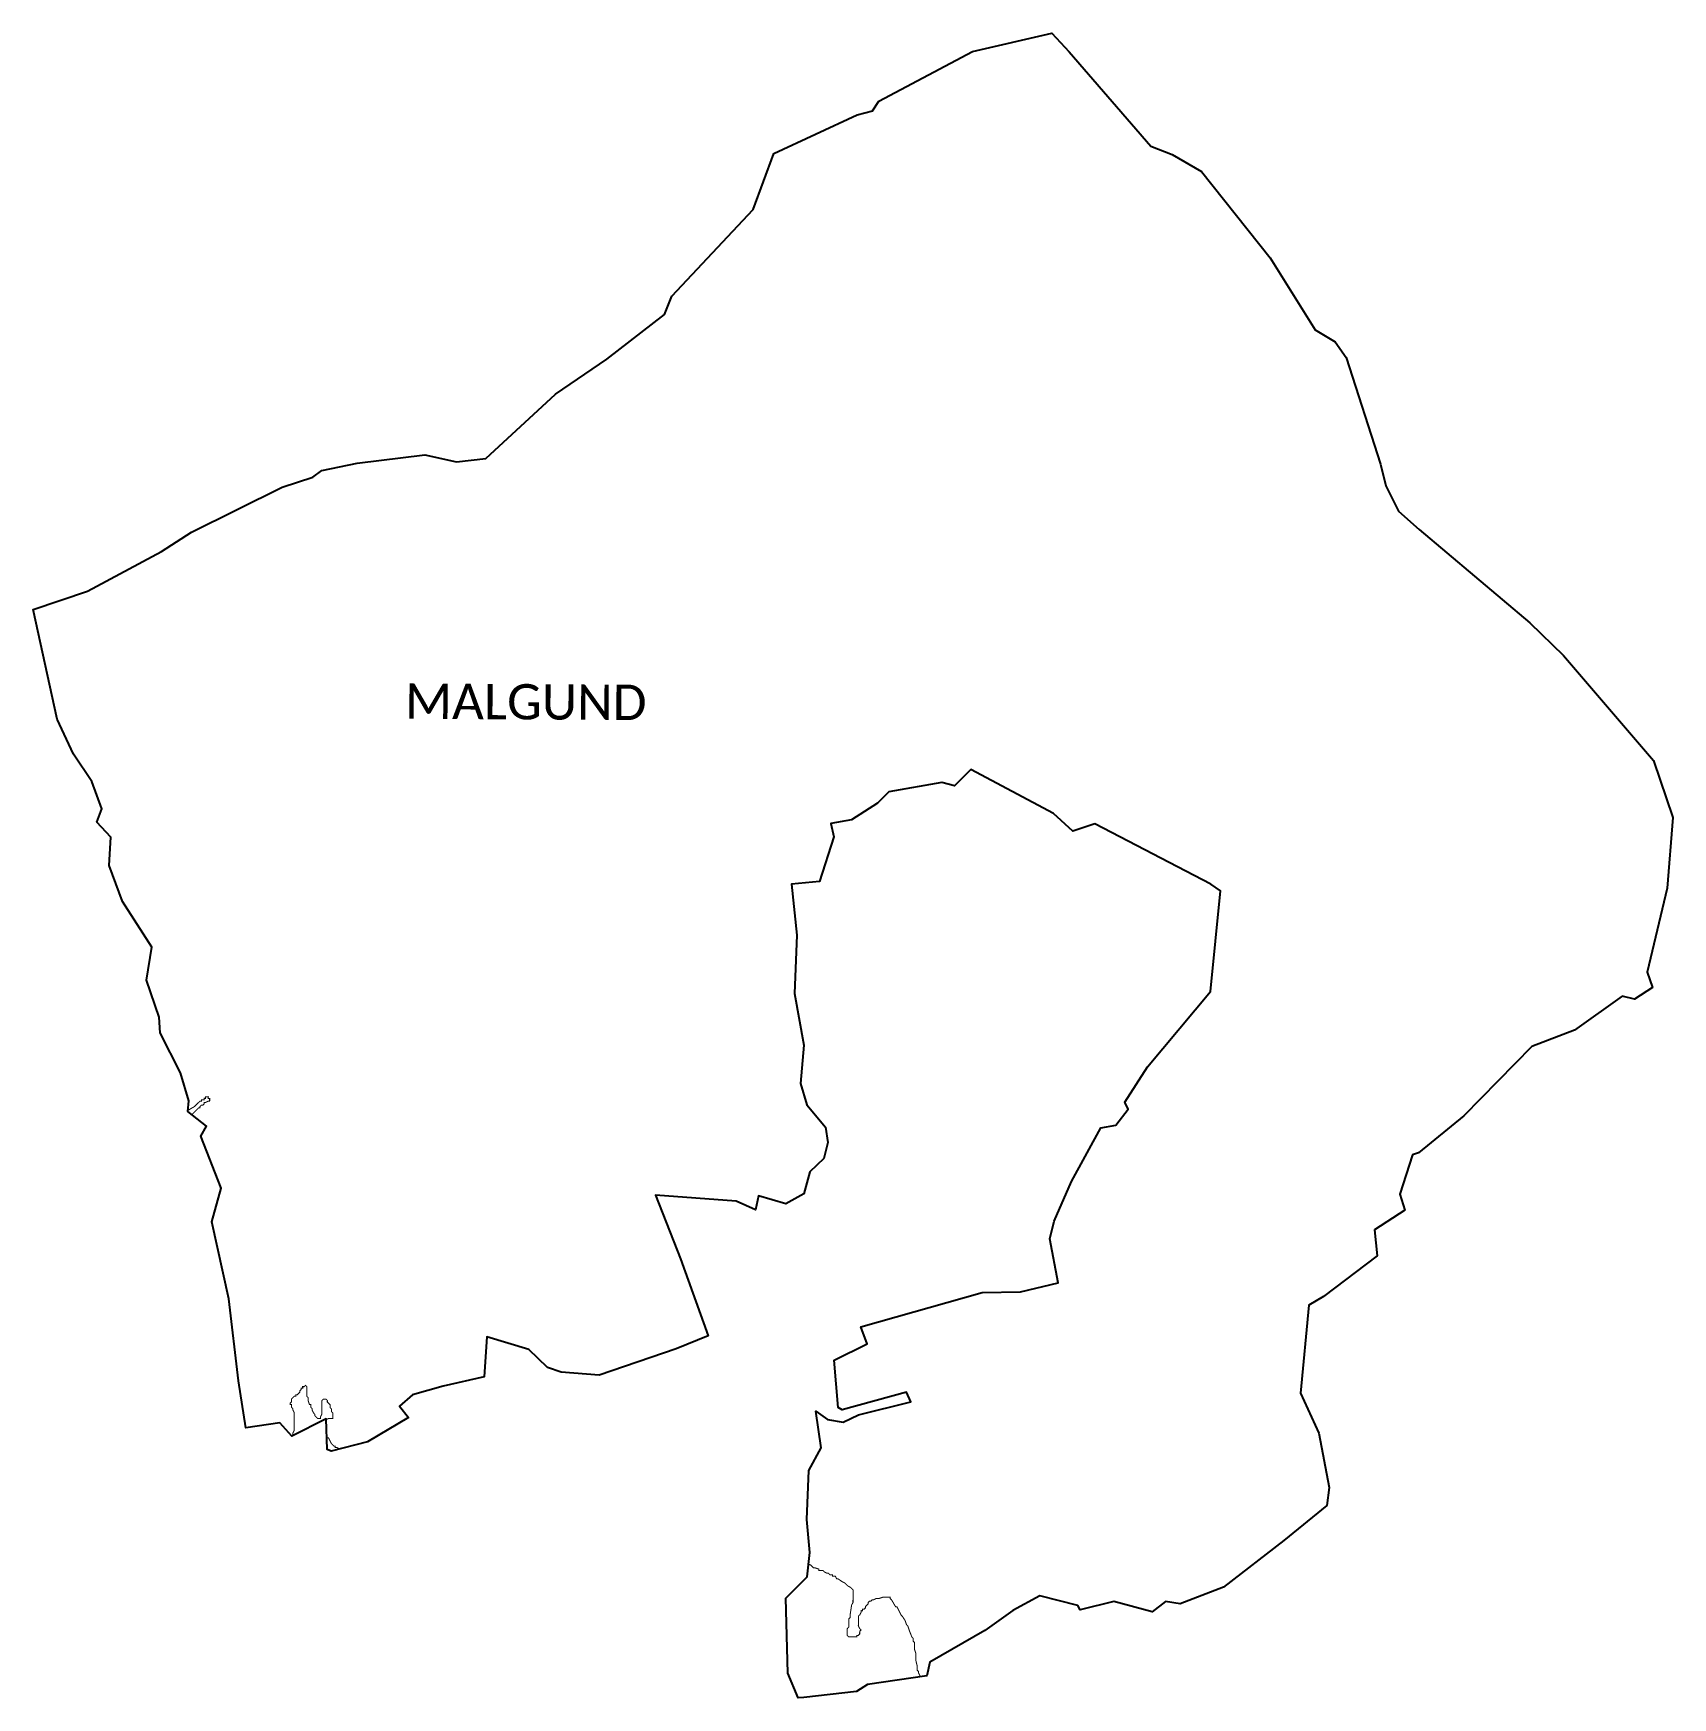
# Model space of a CAD drawing. Header units: metres. Extents: x 314353 to 319180, y 1897866 to 1902766.
import ezdxf

# ---------------------------------------------------------------- set-up
doc = ezdxf.new("R2010")
doc.units = ezdxf.units.M
for name, color, linetype in [('HAZARDS LINE', 1, 'Continuous'), ('village', 3, 'Continuous'), ('VILLAGE NAME', 250, 'Continuous')]:
    doc.layers.add(name, color=color, linetype=linetype)
doc.styles.get("Standard").update_dxf_attribs({"font": 'simplex.shx'})

msp = doc.modelspace()

# ---------------------------------------------------------------- linework, layer by layer
at = {"color": 3, "true_color": 0x00ff00, "flags": 128}
msp.add_lwpolyline([(316777.9, 1902525.2), (316823.7, 1902537.2)], dxfattribs=at)
at = {"layer": 'HAZARDS LINE', "lineweight": 18}
for points in [[(314819.4, 1899582.5, 3.04, 3.04, 0), (314835.2, 1899598, 3.04, 3.04, 0), (314839.3, 1899602.1, 3.04, 3.04, 0), (314843.3, 1899602, 3.04, 3.04, 0), (314843.4, 1899606.1, 3.04, 3.04, 0), (314847.4, 1899610.1, 3.04, 3.04, 0), (314851.5, 1899610.1, 3.04, 3.04, 0), (314855.6, 1899614.1, 3.04, 3.04, 0), (314855.6, 1899618.2, 3.04, 3.04, 0), (314859.6, 1899618.1, 3.04, 3.04, 0), (314867.8, 1899622.1, 3.04, 3.04, 0), (314871.8, 1899622.1, 3.04, 3.04, 0), (314871.9, 1899626.2, 3.04, 3.04, 0), (314871.9, 1899630.2, 3.04, 3.04, 0), (314867.8, 1899630.2, 3.04, 3.04, 0), (314867.9, 1899634.3, 3.04, 3.04, 0), (314863.8, 1899634.3, 3.04, 3.04, 0), (314859.8, 1899634.4, 3.04, 3.04, 0), (314859.7, 1899630.3, 3.04, 3.04, 0), (314855.7, 1899630.3, 3.04, 3.04, 0), (314855.6, 1899626.3, 3.04, 3.04, 0), (314851.6, 1899626.3, 3.04, 3.04, 0), (314847.5, 1899626.3, 3.04, 3.04, 0), (314847.5, 1899622.3, 3.04, 3.04, 0), (314843.5, 1899622.3, 3.04, 3.04, 0), (314827.2, 1899606.2, 3.04, 3.04, 0), (314808.3, 1899595.1, 3.04, 3.04, 0)], [(316963.1, 1897927.3, 3.04, 3.04, 0), (316963.2, 1897930.5, 3.04, 3.04, 0), (316959.2, 1897938.6, 3.04, 3.04, 0), (316959.2, 1897942.6, 3.04, 3.04, 0), (316955.2, 1897946.7, 3.04, 3.04, 0), (316955.2, 1897954.8, 3.04, 3.04, 0), (316955.2, 1897958.9, 3.04, 3.04, 0), (316951.3, 1897975.1, 3.04, 3.04, 0), (316951.4, 1897995.4, 3.04, 3.04, 0), (316947.5, 1898007.6, 3.04, 3.04, 0), (316947.5, 1898015.7, 3.04, 3.04, 0), (316947.6, 1898023.8, 3.04, 3.04, 0), (316947.6, 1898027.8, 3.04, 3.04, 0), (316943.6, 1898031.9, 3.04, 3.04, 0), (316943.6, 1898040, 3.04, 3.04, 0), (316939.6, 1898044.1, 3.04, 3.04, 0), (316931.6, 1898064.4, 3.04, 3.04, 0), (316927.7, 1898076.6, 3.04, 3.04, 0), (316923.7, 1898080.7, 3.04, 3.04, 0), (316919.7, 1898092.8, 3.04, 3.04, 0), (316911.7, 1898105, 3.04, 3.04, 0), (316907.6, 1898109.1, 3.04, 3.04, 0), (316903.6, 1898117.3, 3.04, 3.04, 0), (316895.7, 1898133.5, 3.04, 3.04, 0), (316891.6, 1898133.5, 3.04, 3.04, 0), (316879.6, 1898153.9, 3.04, 3.04, 0), (316875.6, 1898158, 3.04, 3.04, 0), (316875.6, 1898162, 3.04, 3.04, 0), (316871.5, 1898162, 3.04, 3.04, 0), (316867.5, 1898162.1, 3.04, 3.04, 0), (316863.4, 1898162.1, 3.04, 3.04, 0), (316855.3, 1898162.2, 3.04, 3.04, 0), (316843.1, 1898158.2, 3.04, 3.04, 0), (316835, 1898158.2, 3.04, 3.04, 0), (316826.9, 1898154.2, 3.04, 3.04, 0), (316822.9, 1898154.3, 3.04, 3.04, 0), (316818.8, 1898150.2, 3.04, 3.04, 0), (316814.7, 1898150.3, 3.04, 3.04, 0), (316810.7, 1898146.2, 3.04, 3.04, 0), (316810.6, 1898142.2, 3.04, 3.04, 0), (316802.5, 1898134.1, 3.04, 3.04, 0), (316802.4, 1898130.1, 3.04, 3.04, 0), (316798.4, 1898126.1, 3.04, 3.04, 0), (316794.3, 1898126.1, 3.04, 3.04, 0), (316794.3, 1898122, 3.04, 3.04, 0), (316790.2, 1898122.1, 3.04, 3.04, 0), (316790.2, 1898118, 3.04, 3.04, 0), (316786.1, 1898109.9, 3.04, 3.04, 0), (316782, 1898105.9, 3.04, 3.04, 0), (316782, 1898101.9, 3.04, 3.04, 0), (316782, 1898097.8, 3.04, 3.04, 0), (316781.9, 1898093.8, 3.04, 3.04, 0), (316781.9, 1898089.7, 3.04, 3.04, 0), (316781.9, 1898085.7, 3.04, 3.04, 0), (316781.9, 1898081.6, 3.04, 3.04, 0), (316781.8, 1898077.6, 3.04, 3.04, 0), (316785.8, 1898069.4, 3.04, 3.04, 0), (316789.9, 1898065.3, 3.04, 3.04, 0), (316785.8, 1898061.3, 3.04, 3.04, 0), (316785.7, 1898053.2, 3.04, 3.04, 0), (316781.6, 1898049.2, 3.04, 3.04, 0), (316777.6, 1898049.2, 3.04, 3.04, 0), (316777.6, 1898045.2, 3.04, 3.04, 0), (316773.5, 1898045.2, 3.04, 3.04, 0), (316769.5, 1898045.2, 3.04, 3.04, 0), (316765.4, 1898045.2, 3.04, 3.04, 0), (316761.4, 1898045.3, 3.04, 3.04, 0), (316757.3, 1898045.3, 3.04, 3.04, 0), (316753.3, 1898045.3, 3.04, 3.04, 0), (316749.2, 1898049.4, 3.04, 3.04, 0), (316749.3, 1898053.5, 3.04, 3.04, 0), (316749.3, 1898057.5, 3.04, 3.04, 0), (316749.3, 1898061.6, 3.04, 3.04, 0), (316749.3, 1898065.6, 3.04, 3.04, 0), (316749.4, 1898069.7, 3.04, 3.04, 0), (316753.4, 1898073.7, 3.04, 3.04, 0), (316753.5, 1898077.7, 3.04, 3.04, 0), (316753.5, 1898081.8, 3.04, 3.04, 0), (316753.6, 1898098, 3.04, 3.04, 0), (316757.7, 1898102, 3.04, 3.04, 0), (316757.7, 1898110.1, 3.04, 3.04, 0), (316762, 1898138.5, 3.04, 3.04, 0), (316766.1, 1898146.5, 3.04, 3.04, 0), (316766.1, 1898150.6, 3.04, 3.04, 0), (316766.2, 1898158.7, 3.04, 3.04, 0), (316766.2, 1898166.8, 3.04, 3.04, 0), (316766.3, 1898170.9, 3.04, 3.04, 0), (316766.3, 1898179, 3.04, 3.04, 0), (316766.3, 1898183, 3.04, 3.04, 0), (316762.3, 1898187.1, 3.04, 3.04, 0), (316758.3, 1898191.2, 3.04, 3.04, 0), (316750.2, 1898195.3, 3.04, 3.04, 0), (316742.2, 1898203.4, 3.04, 3.04, 0), (316734.1, 1898207.5, 3.04, 3.04, 0), (316722, 1898215.7, 3.04, 3.04, 0), (316717.9, 1898215.8, 3.04, 3.04, 0), (316713.9, 1898223.9, 3.04, 3.04, 0), (316705.8, 1898223.9, 3.04, 3.04, 0), (316705.9, 1898228, 3.04, 3.04, 0), (316697.8, 1898228, 3.04, 3.04, 0), (316693.7, 1898232.1, 3.04, 3.04, 0), (316689.7, 1898232.2, 3.04, 3.04, 0), (316681.6, 1898236.3, 3.04, 3.04, 0), (316677.6, 1898240.3, 3.04, 3.04, 0), (316669.5, 1898240.4, 3.04, 3.04, 0), (316665.4, 1898240.4, 3.04, 3.04, 0), (316665.5, 1898244.5, 3.04, 3.04, 0), (316653.3, 1898248.6, 3.04, 3.04, 0), (316649.3, 1898248.6, 3.04, 3.04, 0), (316645.3, 1898252.7, 3.04, 3.04, 0), (316641.2, 1898256.8, 3.04, 3.04, 0), (316634.9, 1898258.9, 3.04, 3.04, 0)]]:
    msp.add_lwpolyline(points, format="xyseb", dxfattribs=at)
at = {"layer": 'HAZARDS LINE', "lineweight": 18, "const_width": 3.04}
for points in [[(315215, 1898684.3), (315222.1, 1898687.8), (315226.1, 1898687.7), (315230.2, 1898687.7), (315234.2, 1898687.7), (315234.2, 1898691.7), (315234.3, 1898695.8), (315234.3, 1898699.8), (315234.3, 1898703.9), (315230.3, 1898708), (315230.3, 1898712), (315230.4, 1898716.1), (315226.3, 1898720.2), (315226.4, 1898728.3), (315222.4, 1898732.3), (315218.3, 1898736.4), (315218.4, 1898740.5), (315214.3, 1898744.5), (315210.3, 1898744.6), (315206.2, 1898744.6), (315202.2, 1898740.6), (315202.1, 1898736.5), (315202.1, 1898732.5), (315202.1, 1898728.4), (315202.1, 1898724.4), (315202, 1898720.3), (315202, 1898716.3), (315201.9, 1898708.2), (315201.9, 1898704.1), (315201.9, 1898700.1), (315197.8, 1898692), (315197.8, 1898687.9), (315193.7, 1898688), (315189.7, 1898688), (315185.6, 1898692.1), (315181.6, 1898696.1), (315181.6, 1898700.2), (315177.6, 1898704.3), (315173.6, 1898712.4), (315173.6, 1898716.5), (315169.6, 1898720.5), (315169.7, 1898728.6), (315165.6, 1898728.7), (315161.7, 1898740.9), (315161.7, 1898744.9), (315161.7, 1898749), (315157.7, 1898753), (315157.7, 1898761.1), (315157.8, 1898769.2), (315157.8, 1898773.3), (315157.8, 1898777.3), (315157.9, 1898781.4), (315153.9, 1898785.5), (315149.8, 1898781.5), (315145.7, 1898781.5), (315145.7, 1898777.4), (315141.6, 1898777.5), (315141.6, 1898773.4), (315137.5, 1898769.4), (315137.5, 1898765.3), (315133.4, 1898761.3), (315129.4, 1898757.3), (315125.3, 1898757.3), (315125.3, 1898753.3), (315121.2, 1898753.3), (315117.1, 1898749.3), (315113.1, 1898745.2), (315113, 1898741.2), (315113, 1898737.1), (315108.9, 1898733.1), (315108.9, 1898729), (315113, 1898729), (315112.9, 1898725), (315112.9, 1898720.9), (315116.9, 1898716.8), (315116.9, 1898712.8), (315120.9, 1898704.7), (315120.9, 1898700.6), (315120.8, 1898692.5), (315120.7, 1898680.3), (315120.7, 1898672.2), (315120.6, 1898664.1), (315120.6, 1898660.1), (315120.5, 1898652), (315116.4, 1898643.9), (315116.4, 1898639.9), (315116.4, 1898636.5)], [(315205.8, 1898682.6), (315205.8, 1898683.8), (315208.2, 1898683.8)], [(315256.8, 1898598.4), (315253.9, 1898598.4), (315245.8, 1898602.5), (315241.8, 1898602.5), (315241.8, 1898606.6), (315237.7, 1898606.6), (315233.7, 1898610.7), (315229.7, 1898614.8), (315225.7, 1898622.9), (315221.7, 1898631), (315217.6, 1898631.1), (315216.6, 1898632.2)]]:
    msp.add_lwpolyline(points, dxfattribs=at)
at = {"layer": 'village', "color": 3, "true_color": 0x00ff00}
for points in [[(316823.7, 1902537.2, 0), (316842.6, 1902565.9, 0), (317117.8, 1902711.5, 0), (317351.5, 1902765.5, 0), (317403, 1902711.1, 0), (317642.9, 1902433, 0), (317706.3, 1902408.7, 0), (317792.2, 1902358.4, 0), (317994.3, 1902104.4, 0), (318126.8, 1901892.8, 0), (318185.3, 1901857.4, 0), (318218.4, 1901811, 0), (318319, 1901497, 0), (318335, 1901433.2, 0), (318371.8, 1901358.5, 0), (318433, 1901304.4, 0), (318759.3, 1901029.8, 0), (318858, 1900933.9, 0), (319123.5, 1900624.5, 0), (319179.7, 1900457.1, 0)], [(319179.7, 1900457.1, 0), (319163.6, 1900249.2, 0), (319104.6, 1900001.4, 0), (319120.4, 1899956.9, 0), (319067.3, 1899922, 0), (319031, 1899931.3, 0), (318890, 1899831, 0), (318764.7, 1899782.4, 0), (318564.6, 1899578.4, 0), (318431.3, 1899470.1, 0), (318413.1, 1899464.1, 0), (318375.8, 1899348.2, 0), (318391.1, 1899301.3, 0), (318301.9, 1899243.4, 0), (318309.2, 1899166.4, 0), (318151.6, 1899047.2, 0), (318108.4, 1899021.6, 0), (318083.6, 1898762.6, 0), (318137.6, 1898645, 0), (318168.5, 1898484.3, 0), (318161.5, 1898431.4, 0), (318035, 1898328.6, 0), (317857.3, 1898191.2, 0), (317729.3, 1898142.2, 0), (317686.4, 1898149.2, 0), (317646.6, 1898118.9, 0), (317534.5, 1898149.1, 0), (317435, 1898124.6, 0), (317428.1, 1898137.5, 0), (317316.1, 1898166.2, 0), (317236.5, 1898122.8, 0), (317154.7, 1898063.9, 0), (316992.8, 1897970.3, 0), (316983.7, 1897930.3, 0), (316809.1, 1897905.1, 0), (316776.7, 1897884.1, 0), (316621.6, 1897866.6, 0), (316604.8, 1897865.9, 0), (316574.1, 1897937.7, 0), (316568.5, 1898159.3, 0), (316630.7, 1898222.1, 0), (316638.8, 1898293, 0), (316630.3, 1898390.9, 0), (316635.7, 1898534.6, 0), (316672.2, 1898601.3, 0), (316656.3, 1898709.5, 0), (316690.7, 1898684.6, 0), (316737.6, 1898677.2, 0), (316781.8, 1898698.7, 0), (316936.3, 1898736.4, 0), (316923.2, 1898764.9, 0), (316734.4, 1898713, 0), (316722.3, 1898720.2, 0), (316711, 1898859.6, 0), (316807.9, 1898907.7, 0), (316789, 1898958, 0), (317146.3, 1899058.5, 0), (317259, 1899060.2, 0), (317369.8, 1899087.4, 0), (317345.3, 1899216.8, 0), (317358.8, 1899268.4, 0), (317409.6, 1899385.7, 0), (317495.5, 1899543.3, 0), (317539.6, 1899551.2, 0), (317576.6, 1899598.8, 0), (317566.1, 1899619.2, 0), (317633.5, 1899722.7, 0), (317818.5, 1899944.9, 0), (317847.8, 1900241.6, 0), (317819.7, 1900261, 0), (317478.1, 1900438.6, 0), (317413.8, 1900416.3, 0), (317356.1, 1900469, 0), (317113.3, 1900597.9, 0), (317065.3, 1900550.1, 0), (317027.8, 1900560.2, 0), (316871.9, 1900532.2, 0), (316838.7, 1900499.1, 0), (316761.7, 1900450.6, 0), (316701.1, 1900439.3, 0), (316709.2, 1900400.5, 0), (316667.1, 1900268.2, 0), (316585, 1900260.3, 0), (316600.8, 1900110.5, 0), (316594.1, 1899938.4, 0), (316621.5, 1899786.4, 0), (316611.6, 1899674.1, 0), (316629.8, 1899611.5, 0), (316685.5, 1899545.1, 0), (316692, 1899500.2, 0), (316680.1, 1899453.3, 0), (316639.4, 1899414.3, 0), (316621.5, 1899349.6, 0), (316568.5, 1899319.6, 0), (316488.3, 1899343.1, 0), (316478.6, 1899302.2, 0), (316421.6, 1899327.2, 0), (316184.7, 1899345, 0), (316258.2, 1899157.6, 0), (316339.4, 1898931.2, 0), (316245.3, 1898893.3, 0), (316018.8, 1898815.1, 0), (315906.5, 1898824.2, 0), (315866.2, 1898838.2, 0), (315811.7, 1898890.9, 0), (315688, 1898928.3, 0), (315680.3, 1898810.3, 0), (315559, 1898782.5, 0), (315469.3, 1898757, 0), (315430.6, 1898724.1, 0), (315457.2, 1898690.7, 0), (315336.9, 1898618.9, 0), (315229.4, 1898591.4, 0), (315217.6, 1898596.9, 0), (315214.9, 1898687.3, 0), (315114.2, 1898635.4, 0), (315078.7, 1898675.5, 0), (314978.1, 1898660.8, 0), (314957.2, 1898798.6, 0), (314928.6, 1899040.3, 0), (314877.8, 1899266.5, 0), (314905.4, 1899366.3, 0), (314846.3, 1899519.1, 0), (314862.9, 1899548.5, 0), (314808, 1899591.5, 0), (314810.9, 1899623.2, 0), (314785.6, 1899705.7, 0), (314725.8, 1899822.9, 0), (314723.6, 1899869.5, 0), (314685.4, 1899978.1, 0), (314701.1, 1900075.3, 0), (314614.8, 1900209.9, 0), (314576, 1900315.8, 0), (314580.5, 1900398.9, 0), (314539.9, 1900443.3, 0), (314554.1, 1900482.2, 0), (314524.8, 1900563.3, 0), (314471, 1900643.8, 0), (314422.7, 1900746.8, 0), (314352.5, 1901069.5, 0), (314512.1, 1901123, 0), (314730.4, 1901240, 0), (314818.1, 1901297.4, 0), (315085.4, 1901429.1, 0), (315175.3, 1901459.3, 0), (315201.9, 1901478.7, 0), (315306.6, 1901499.9, 0), (315505.8, 1901524.6, 0), (315598.9, 1901503.7, 0), (315685.2, 1901513.5, 0), (315890.4, 1901702.7, 0), (316041, 1901806.5, 0), (316211.5, 1901937.6, 0), (316233, 1901991.4, 0), (316472, 1902246.5, 0), (316532.9, 1902411.5, 0), (316777.9, 1902525.2, 0)]]:
    msp.add_polyline3d(points, dxfattribs=at)

# ---------------------------------------------------------------- texts
at = {"layer": 'VILLAGE NAME', "insert": (315447.2, 1900851.7), "char_height": 104.042, "attachment_point": 1, "rotation": 359.6762}
msp.add_mtext_dynamic_manual_height_columns('{\\fCalibri|b0|i0|c0|p34;MALGUND}', width=844.715, gutter_width=520.2, heights=[0], dxfattribs=at)

doc.saveas('drawing.dxf')
